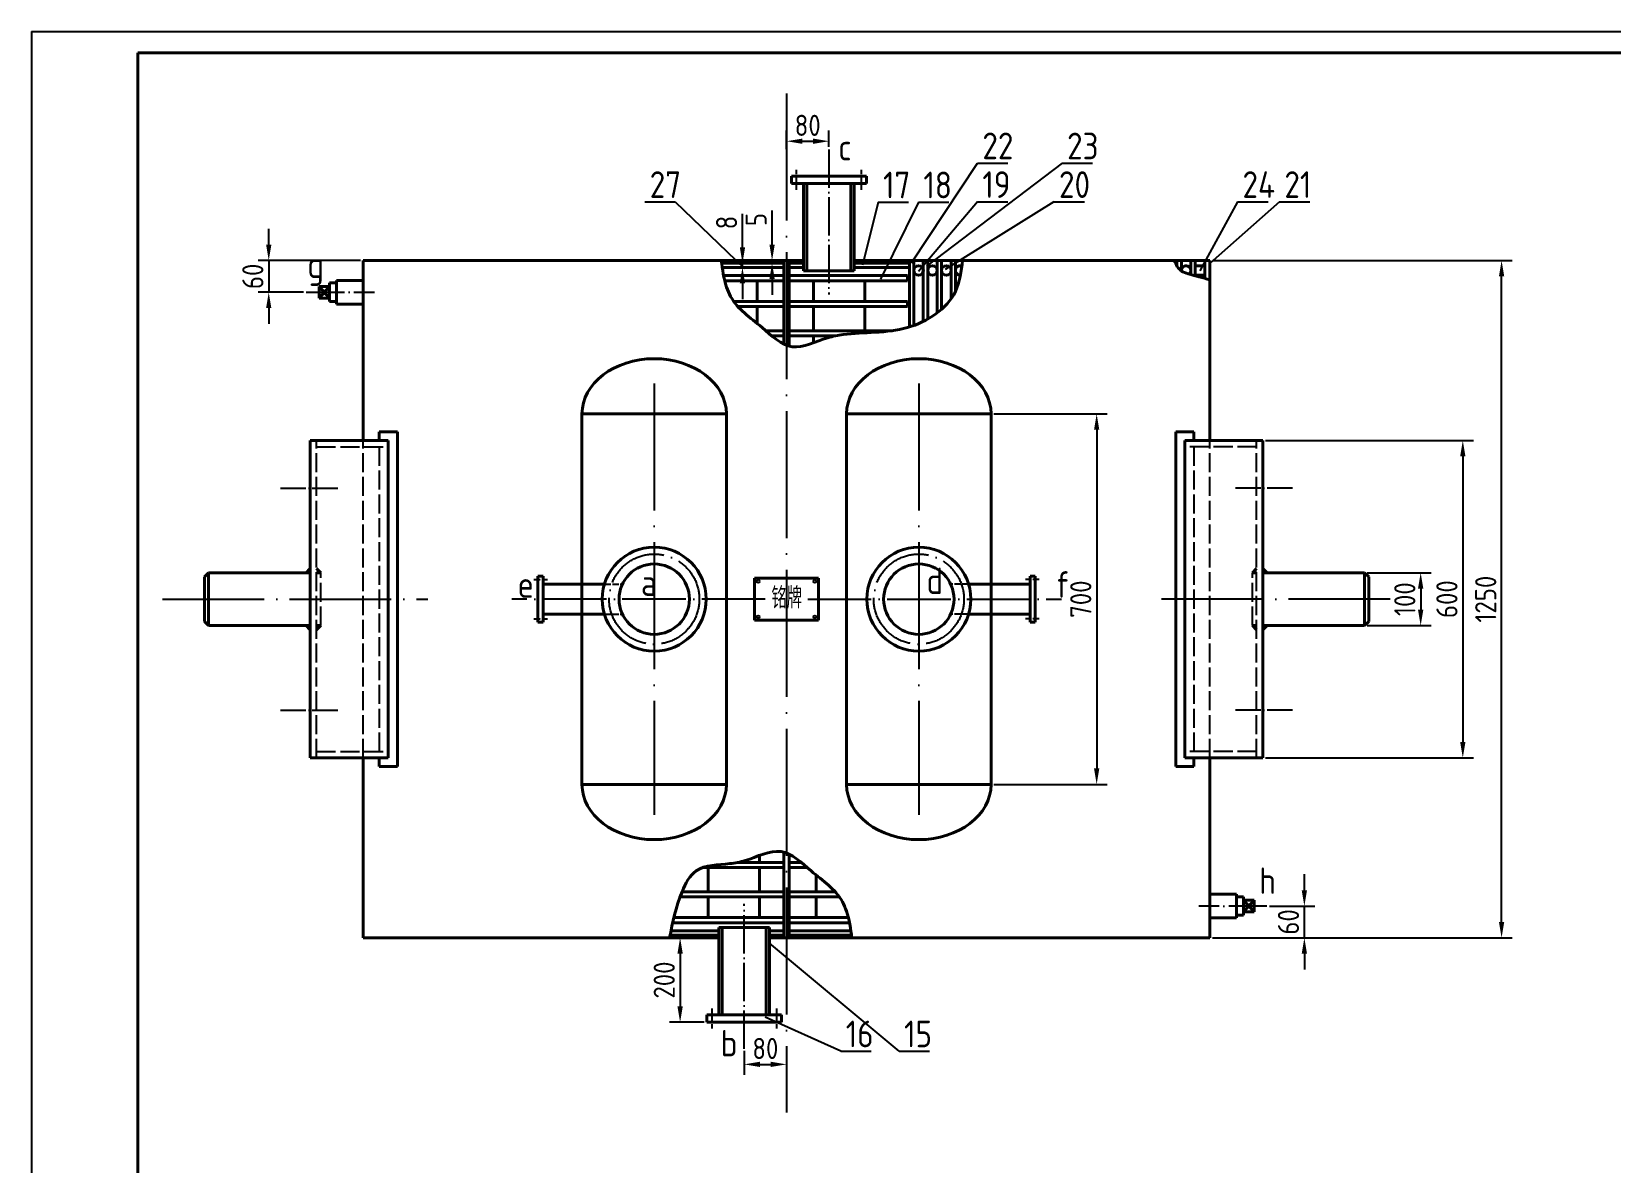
# Model space of a CAD drawing. Header units: millimetres. Extents: x 6220 to 53600, y -8031 to 13822.
# Drawn here: x 16441 to 19425, y -1079 to 1058 of the extents above; entities that cross this region are included whole.
import ezdxf

# ---------------------------------------------------------------- set-up
doc = ezdxf.new("R2010")
doc.units = ezdxf.units.MM
doc.linetypes.add('ACAD_ISO02W100', pattern=[15, 12, -3])
doc.linetypes.add('ACAD_ISO04W100', pattern=[30, 24, -3, 0, -3])
for name, color, linetype in [('2', 3, 'Continuous'), ('填充线', 2, 'Continuous'), ('标注线', 1, 'Continuous'), ('虚线', 3, 'ACAD_ISO02W100'), ('轴线', 5, 'ACAD_ISO04W100')]:
    doc.layers.add(name, color=color, linetype=linetype)
doc.layers.add('粗线', color=7, linetype='Continuous', lineweight=40)
doc.layers.add('轮廓线', color=7, linetype='Continuous', lineweight=40)
doc.styles.add('GB', font='gbenor.shx', dxfattribs={"bigfont": 'gbcbig.shx'})
doc.dimstyles.new('ISO-25', dxfattribs={"dimtxt": 40, "dimasz": 30, "dimexe": 20, "dimexo": 5, "dimgap": 10, "dimtad": 1, "dimtxsty": 'GB', "dimcen": 2.5, "dimadec": 0, "dimazin": 0, "dimtfac": 1, "dimtmove": 0, "dimatfit": 0, "dimfxl": 0, "dimarcsym": 0})

# ---------------------------------------------------------------- blocks, each defined once
blk = doc.blocks.new('*D17')
at = {"layer": 'Defpoints', "color": 0}
for p in [(17948, 851), (17868, 831), (17948, 835.2)]:
    blk.add_point(p, dxfattribs=at)
at = {"layer": '标注线', "color": 0, "lineweight": -2}
for p, q in [((17868, 836), (17868, 871)), ((17948, 840.2), (17948, 871)), ((17898, 851), (17918, 851))]:
    blk.add_line(p, q, dxfattribs=at)
at = {"layer": '标注线', "color": 0}
for points in [[(17898, 856), (17898, 846), (17868, 851)], [(17918, 856), (17918, 846), (17948, 851)]]:
    blk.add_solid(points, dxfattribs=at)
at = {"layer": '标注线', "color": 0, "insert": (17908, 881), "char_height": 40, "attachment_point": 5, "style": 'GB'}
blk.add_mtext('80', dxfattribs=at)
blk = doc.blocks.new('*D18')
at = {"layer": 'Defpoints', "color": 0}
for p in [(18960.1, 35.6), (18960.1, -64.4), (19066.2, -64.4)]:
    blk.add_point(p, dxfattribs=at)
at = {"layer": '标注线', "color": 0, "lineweight": -2}
for p, q in [((18965.1, 35.6), (19086.2, 35.6)), ((19066.2, 5.6), (19066.2, -34.4)), ((18965.1, -64.4), (19086.2, -64.4))]:
    blk.add_line(p, q, dxfattribs=at)
at = {"layer": '标注线', "color": 0}
for points in [[(19061.2, 5.6), (19071.2, 5.6), (19066.2, 35.6)], [(19061.2, -34.4), (19071.2, -34.4), (19066.2, -64.4)]]:
    blk.add_solid(points, dxfattribs=at)
at = {"layer": '标注线', "color": 0, "insert": (19036.2, -14.4), "char_height": 40, "attachment_point": 5, "rotation": 90, "style": 'GB'}
blk.add_mtext('100', dxfattribs=at)
blk = doc.blocks.new('*D19')
at = {"layer": 'Defpoints', "color": 0}
for p in [(18768, 285.6), (18768, -314.4), (19145.8, -314.4)]:
    blk.add_point(p, dxfattribs=at)
at = {"layer": '标注线', "color": 0, "lineweight": -2}
for p, q in [((18773, 285.6), (19165.8, 285.6)), ((19145.8, 255.6), (19145.8, -284.4)), ((18773, -314.4), (19165.8, -314.4))]:
    blk.add_line(p, q, dxfattribs=at)
at = {"layer": '标注线', "color": 0}
for points in [[(19140.8, 255.6), (19150.8, 255.6), (19145.8, 285.6)], [(19140.8, -284.4), (19150.8, -284.4), (19145.8, -314.4)]]:
    blk.add_solid(points, dxfattribs=at)
at = {"layer": '标注线', "color": 0, "insert": (19115.8, -14.4), "char_height": 40, "attachment_point": 5, "rotation": 90, "style": 'GB'}
blk.add_mtext('600', dxfattribs=at)
blk = doc.blocks.new('*D20')
at = {"layer": 'Defpoints', "color": 0}
for p in [(18667.6, 625.6), (19219.1, 625.6), (18667.6, -654.4)]:
    blk.add_point(p, dxfattribs=at)
at = {"layer": '标注线', "color": 0, "lineweight": -2}
for p, q in [((18672.6, 625.6), (19239.1, 625.6)), ((19219.1, -624.4), (19219.1, 595.6)), ((18672.6, -654.4), (19239.1, -654.4))]:
    blk.add_line(p, q, dxfattribs=at)
at = {"layer": '标注线', "color": 0}
for points in [[(19214.1, 595.6), (19224.1, 595.6), (19219.1, 625.6)], [(19214.1, -624.4), (19224.1, -624.4), (19219.1, -654.4)]]:
    blk.add_solid(points, dxfattribs=at)
at = {"layer": '标注线', "color": 0, "insert": (19189.1, -14.4), "char_height": 40, "attachment_point": 5, "rotation": 90, "style": 'GB'}
blk.add_mtext('1250', dxfattribs=at)
blk = doc.blocks.new('*D21')
at = {"layer": 'Defpoints', "color": 0}
for p in [(18775.4, -594.4), (18846.4, -594.4), (18668, -654.4)]:
    blk.add_point(p, dxfattribs=at)
at = {"layer": '标注线', "color": 0, "lineweight": -2}
for p, q in [((18846.4, -564.4), (18846.4, -534.4)), ((18780.4, -594.4), (18866.4, -594.4)), ((18846.4, -654.4), (18846.4, -594.4)), ((18673, -654.4), (18866.4, -654.4)), ((18846.4, -684.4), (18846.4, -714.4))]:
    blk.add_line(p, q, dxfattribs=at)
at = {"layer": '标注线', "color": 0}
for points in [[(18841.4, -564.4), (18851.4, -564.4), (18846.4, -594.4)], [(18841.4, -684.4), (18851.4, -684.4), (18846.4, -654.4)]]:
    blk.add_solid(points, dxfattribs=at)
at = {"layer": '标注线', "color": 0, "insert": (18816.4, -624.4), "char_height": 40, "attachment_point": 5, "rotation": 90, "style": 'GB'}
blk.add_mtext('60', dxfattribs=at)
blk = doc.blocks.new('*D22')
at = {"layer": 'Defpoints', "color": 0}
for p in [(17667.9, -654.4), (17666.9, -813.9), (17717.2, -813.9)]:
    blk.add_point(p, dxfattribs=at)
at = {"layer": '标注线', "color": 0, "lineweight": -2}
for p, q in [((17662.9, -654.4), (17646.9, -654.4)), ((17666.9, -684.4), (17666.9, -783.9)), ((17712.2, -813.9), (17646.9, -813.9))]:
    blk.add_line(p, q, dxfattribs=at)
at = {"layer": '标注线', "color": 0}
for points in [[(17661.9, -684.4), (17671.9, -684.4), (17666.9, -654.4)], [(17661.9, -783.9), (17671.9, -783.9), (17666.9, -813.9)]]:
    blk.add_solid(points, dxfattribs=at)
at = {"layer": '标注线', "color": 0, "insert": (17636.9, -734.2), "char_height": 40, "attachment_point": 5, "rotation": 90, "style": 'GB'}
blk.add_mtext('200', dxfattribs=at)
blk = doc.blocks.new('*D23')
at = {"layer": 'Defpoints', "color": 0}
for p in [(18254.5, 335.6), (18254.5, -364.4), (18454, -364.4)]:
    blk.add_point(p, dxfattribs=at)
at = {"layer": '标注线', "color": 0, "lineweight": -2}
for p, q in [((18259.5, 335.6), (18474, 335.6)), ((18454, 305.6), (18454, -334.4)), ((18259.5, -364.4), (18474, -364.4))]:
    blk.add_line(p, q, dxfattribs=at)
at = {"layer": '标注线', "color": 0}
for points in [[(18449, 305.6), (18459, 305.6), (18454, 335.6)], [(18449, -334.4), (18459, -334.4), (18454, -364.4)]]:
    blk.add_solid(points, dxfattribs=at)
at = {"layer": '标注线', "color": 0, "insert": (18424, -14.4), "char_height": 40, "attachment_point": 5, "rotation": 90, "style": 'GB'}
blk.add_mtext('700', dxfattribs=at)
blk = doc.blocks.new('*D24')
at = {"layer": 'Defpoints', "color": 0}
for p in [(17788, -863), (17868, -863), (17868, -893.6)]:
    blk.add_point(p, dxfattribs=at)
at = {"layer": '标注线', "color": 0, "lineweight": -2}
for p, q in [((17788, -868), (17788, -913.6)), ((17818, -893.6), (17838, -893.6)), ((17868, -868), (17868, -913.6))]:
    blk.add_line(p, q, dxfattribs=at)
at = {"layer": '标注线', "color": 0}
for points in [[(17818, -888.6), (17818, -898.6), (17788, -893.6)], [(17838, -888.6), (17838, -898.6), (17868, -893.6)]]:
    blk.add_solid(points, dxfattribs=at)
at = {"layer": '标注线', "color": 0, "insert": (17828, -863.6), "char_height": 40, "attachment_point": 5, "style": 'GB'}
blk.add_mtext('80', dxfattribs=at)
blk = doc.blocks.new('*D69')
at = {"layer": 'Defpoints', "color": 0}
for p in [(17800.9, 625.6), (17800.9, 620.6), (17840.7, 625.6)]:
    blk.add_point(p, dxfattribs=at)
at = {"layer": '标注线', "color": 0, "lineweight": -2}
for p, q in [((17840.7, 655.6), (17840.7, 720.3)), ((17805.9, 625.6), (17860.7, 625.6)), ((17805.9, 620.6), (17860.7, 620.6)), ((17840.7, 620.6), (17840.7, 625.6)), ((17840.7, 590.6), (17840.7, 560.6))]:
    blk.add_line(p, q, dxfattribs=at)
at = {"layer": '标注线', "color": 0}
for points in [[(17835.7, 655.6), (17845.7, 655.6), (17840.7, 625.6)], [(17835.7, 590.6), (17845.7, 590.6), (17840.7, 620.6)]]:
    blk.add_solid(points, dxfattribs=at)
at = {"layer": '标注线', "color": 0, "insert": (17810.7, 703), "char_height": 40, "attachment_point": 5, "rotation": 90, "style": 'GB'}
blk.add_mtext('5', dxfattribs=at)
blk = doc.blocks.new('*D70')
at = {"layer": 'Defpoints', "color": 0}
for p in [(17738.7, 620.6), (17746.5, 612.6), (17784.7, 612.6)]:
    blk.add_point(p, dxfattribs=at)
at = {"layer": '标注线', "color": 0, "lineweight": -2}
for p, q in [((17784.7, 650.6), (17784.7, 713.9)), ((17743.7, 620.6), (17804.7, 620.6)), ((17751.5, 612.6), (17804.7, 612.6)), ((17784.7, 612.6), (17784.7, 620.6)), ((17784.7, 582.6), (17784.7, 552.6))]:
    blk.add_line(p, q, dxfattribs=at)
at = {"layer": '标注线', "color": 0}
for points in [[(17779.7, 650.6), (17789.7, 650.6), (17784.7, 620.6)], [(17779.7, 582.6), (17789.7, 582.6), (17784.7, 612.6)]]:
    blk.add_solid(points, dxfattribs=at)
at = {"layer": '标注线', "color": 0, "insert": (17754.7, 697.3), "char_height": 40, "attachment_point": 5, "rotation": 90, "style": 'GB'}
blk.add_mtext('8', dxfattribs=at)
blk = doc.blocks.new('*D104')
at = {"layer": 'Defpoints', "color": 0}
for p in [(17068, 625.6), (16889.6, 565.6), (16960.6, 565.6)]:
    blk.add_point(p, dxfattribs=at)
at = {"layer": '标注线', "color": 0, "lineweight": -2}
for p, q in [((16889.6, 655.6), (16889.6, 685.6)), ((17063, 625.6), (16869.6, 625.6)), ((16889.6, 625.6), (16889.6, 565.6)), ((16955.6, 565.6), (16869.6, 565.6)), ((16889.6, 535.6), (16889.6, 505.6))]:
    blk.add_line(p, q, dxfattribs=at)
at = {"layer": '标注线', "color": 0}
for points in [[(16884.6, 655.6), (16894.6, 655.6), (16889.6, 625.6)], [(16884.6, 535.6), (16894.6, 535.6), (16889.6, 565.6)]]:
    blk.add_solid(points, dxfattribs=at)
at = {"layer": '标注线', "color": 0, "insert": (16859.6, 595.6), "char_height": 40, "attachment_point": 5, "rotation": 90, "style": 'GB'}
blk.add_mtext('60', dxfattribs=at)

msp = doc.modelspace()

# ---------------------------------------------------------------- hatches: boundary and pattern name
at = {"layer": '粗线'}
for points in [[(16967.981, 43.471), (16960.126, 35.595), (16967.981, 35.595)], [(16979.981, 43.471), (16987.835, 35.595), (16979.981, 35.595)], [(18755.981, 43.471), (18748.126, 35.595), (18755.981, 35.595)], [(18767.981, 43.471), (18775.835, 35.595), (18767.981, 35.595)], [(16967.981, -72.281), (16960.126, -64.405), (16967.981, -64.405)], [(16979.981, -72.281), (16987.835, -64.405), (16979.981, -64.405)], [(18755.981, -72.281), (18748.126, -64.405), (18755.981, -64.405)], [(18767.981, -72.281), (18775.835, -64.405), (18767.981, -64.405)]]:
    msp.add_hatch(color=256, dxfattribs=at).paths.add_polyline_path(points)

# ---------------------------------------------------------------- linework, layer by layer
at = {"layer": '2'}
for q in [(16441.496, -3693.775), (23161.496, 1058.225)]:
    msp.add_line((16441.496, 1058.225), q, dxfattribs=at)
at = {"layer": '填充线'}
msp.add_line((17862.981, -654.405), (17872.981, -654.405), dxfattribs=at)
at = {"layer": '标注线'}
for p, q in [((18104.305, 620.922), (18228.992, 809.651)), ((18388.625, 809.402), (18132.186, 614.68)), ((18228.584, 809.646), (18286.285, 809.646)), ((18388.625, 809.402), (18446.326, 809.402)), ((17600.008, 736.467), (17657.709, 736.467)), ((17657.709, 736.467), (17788.47, 610.595)), ((18040.91, 735.771), (18011.594, 616.474)), ((18040.91, 735.771), (18098.611, 735.771)), ((18117.221, 735.771), (18045.348, 590.525)), ((18228.584, 736.467), (18117.142, 605.039)), ((18117.221, 735.771), (18174.922, 735.771)), ((18373.353, 736.467), (18167.805, 608.794)), ((18228.584, 736.467), (18286.285, 736.467)), ((18373.353, 736.467), (18431.054, 736.467)), ((18720.047, 736.467), (18649.154, 606.336)), ((18799.243, 736.467), (18668.331, 620.646)), ((18720.047, 736.467), (18777.747, 736.467)), ((18799.243, 736.467), (18856.944, 736.467)), ((18080.686, -868.689), (17835.861, -664.748)), ((17970.448, -868.689), (17827.611, -804.405)), ((17970.448, -868.689), (18028.149, -868.689)), ((18080.686, -868.689), (18138.387, -868.689))]:
    msp.add_line(p, q, dxfattribs=at)
for centre in [(17814.293, 19.086), (17921.668, 19.086), (17814.293, -47.832), (17921.668, -47.832)]:
    msp.add_circle(centre, 2.735, dxfattribs=at)
at = {"layer": '粗线'}
for p, q in [((17877.193, 785.092), (18018.768, 785.092)), ((17877.193, 770.997), (17877.193, 785.092)), ((18018.768, 770.997), (18018.768, 785.092)), ((17877.193, 770.997), (18018.768, 770.997)), ((17900.101, 606.159), (17900.101, 770.997)), ((17906.351, 606.159), (17906.351, 770.997)), ((17989.611, 606.159), (17989.611, 770.997)), ((17995.861, 606.159), (17995.861, 770.997)), ((17067.981, 625.595), (17067.981, 285.595)), ((17900.101, 625.595), (17067.981, 625.595)), ((17900.101, 625.595), (17067.981, 625.595)), ((17745.31, 620.595), (17862.981, 620.595)), ((17746.459, 612.595), (17862.981, 612.595)), ((17862.981, 597.061), (17749.108, 597.061)), ((17862.981, 625.595), (17862.981, 467.635)), ((17872.981, 625.595), (17872.981, 463.767)), ((17872.981, 620.595), (17900.101, 620.595)), ((17872.981, 612.595), (17900.101, 612.595)), ((18096.529, 597.061), (17872.981, 597.061)), ((17900.101, 606.159), (17995.861, 606.159)), ((18667.981, 625.595), (17995.861, 625.595)), ((18667.981, 625.595), (17995.861, 625.595)), ((17995.861, 620.595), (18100.256, 620.595)), ((17995.861, 612.595), (18100.256, 612.595)), ((18096.529, 597.061), (18096.529, 587.061)), ((18100.256, 625.595), (18100.256, 499.573)), ((18108.595, 625.595), (18108.595, 502.872)), ((18126.448, 625.595), (18126.448, 510.463)), ((18134.787, 625.595), (18134.787, 514.836)), ((18152.64, 625.595), (18152.64, 526.44)), ((18160.98, 625.595), (18160.98, 533.236)), ((18178.833, 625.595), (18178.833, 552.873)), ((18187.172, 625.595), (18187.172, 567.015)), ((18605.728, 625.595), (18605.728, 615.319)), ((18614.067, 625.595), (18614.067, 605.714)), ((18631.958, 625.595), (18631.958, 598.876)), ((18640.297, 625.595), (18640.297, 596.366)), ((18640.297, 615.798), (18658.223, 615.798)), ((18640.297, 597.857), (18658.223, 597.857)), ((18658.223, 625.595), (18658.223, 591.784)), ((18667.981, 625.595), (18667.981, 285.595)), ((16984.664, 576.595), (16984.664, 554.595)), ((17004.664, 576.595), (16984.664, 576.595)), ((16984.664, 554.595), (17004.664, 576.595)), ((16984.664, 576.595), (17004.664, 554.595)), ((17004.664, 583.095), (17017.664, 583.095)), ((17004.664, 583.095), (17004.664, 548.095)), ((17004.664, 582.095), (17004.664, 549.095)), ((17067.981, 588.095), (17017.664, 588.095)), ((17017.664, 588.095), (17017.664, 543.095)), ((17017.664, 583.095), (17017.664, 548.095)), ((17017.664, 583.095), (17017.664, 548.095)), ((17862.981, 587.061), (17751.33, 587.061)), ((17812.291, 587.061), (17812.291, 548.403)), ((18096.529, 587.061), (17872.981, 587.061)), ((17919.199, 587.061), (17919.199, 548.403)), ((18016.191, 587.061), (18016.191, 548.403)), ((17004.664, 554.595), (16984.664, 554.595)), ((17004.664, 548.095), (17017.664, 548.095)), ((17067.981, 543.095), (17017.664, 543.095)), ((17862.981, 548.403), (17768.062, 548.403)), ((17862.981, 538.403), (17776.172, 538.403)), ((17812.291, 538.403), (17812.291, 506.71)), ((18096.529, 548.403), (17872.981, 548.403)), ((18096.529, 538.403), (17872.981, 538.403)), ((17919.199, 538.403), (17919.199, 492.977)), ((18016.191, 538.403), (18016.191, 490.274)), ((18096.529, 548.403), (18096.529, 538.403)), ((17862.981, 492.977), (17828.728, 492.977)), ((17862.981, 482.977), (17840.487, 482.977)), ((18068.198, 492.977), (17872.981, 492.977)), ((17959.764, 482.977), (17872.981, 482.977)), ((17919.199, 482.977), (17919.199, 470.124)), ((17481.481, 335.595), (17754.481, 335.595)), ((17481.481, 335.595), (17481.481, -364.405)), ((17754.481, 335.595), (17754.481, -364.405)), ((18254.481, 335.595), (17981.481, 335.595)), ((17981.481, 335.595), (17981.481, -364.405)), ((18254.481, 335.595), (18254.481, -364.405)), ((17098.477, 285.595), (17098.477, 302.036)), ((17098.477, 302.036), (17132.692, 302.036)), ((17132.692, 302.036), (17132.692, -330.847)), ((18603.269, 302.036), (18603.269, -330.847)), ((18637.484, 302.036), (18603.269, 302.036)), ((18637.484, 285.595), (18637.484, 302.036)), ((16967.981, -314.405), (16967.981, 285.595)), ((17115.584, 285.595), (16967.981, 285.595)), ((17115.584, 285.595), (17115.584, -314.405)), ((18620.377, 285.595), (18767.981, 285.595)), ((18620.377, 285.595), (18620.377, -314.405)), ((18767.981, -314.405), (18767.981, 285.595)), ((16775.83, 35.496), (16767.981, 27.647)), ((16775.83, 35.595), (16967.981, 35.595)), ((16775.83, 35.595), (16967.981, 35.595)), ((16775.83, 35.595), (16967.981, 35.595)), ((16775.83, -64.405), (16775.83, 35.595)), ((16960.126, 35.595), (16967.981, 43.471)), ((16987.835, 35.595), (16979.981, 43.471)), ((16979.981, 35.595), (16987.835, 35.595)), ((16979.981, 35.595), (16987.835, 35.595)), ((16979.981, 35.595), (16987.835, 35.595)), ((18748.126, 35.595), (18755.981, 43.471)), ((18755.981, 35.595), (18748.126, 35.595)), ((18755.981, 35.595), (18748.126, 35.595)), ((18755.981, 35.595), (18748.126, 35.595)), ((18775.835, 35.595), (18767.981, 43.471)), ((18960.131, 35.595), (18767.981, 35.595)), ((18960.131, 35.595), (18767.981, 35.595)), ((18960.131, 35.595), (18767.981, 35.595)), ((18960.131, -64.405), (18960.131, 35.595)), ((18960.131, 35.496), (18967.981, 27.647)), ((16767.981, -56.655), (16767.981, 27.647)), ((17398.109, 28.886), (17398.109, -57.696)), ((17398.109, 28.886), (17407.897, 28.886)), ((17407.897, 28.886), (17407.897, -57.696)), ((17523.886, 14.095), (17407.897, 14.095)), ((17807.711, 25.154), (17928.25, 25.154)), ((17807.711, 25.154), (17807.711, -53.9)), ((17928.25, 25.154), (17928.25, -53.9)), ((18212.076, 14.095), (18328.064, 14.095)), ((18328.064, 28.886), (18328.064, -57.696)), ((18337.852, 28.886), (18328.064, 28.886)), ((18337.852, 28.886), (18337.852, -57.696)), ((18967.981, -56.655), (18967.981, 27.647)), ((16775.83, -64.504), (16767.981, -56.655)), ((17398.109, -57.696), (17407.897, -57.696)), ((17523.886, -42.905), (17407.897, -42.905)), ((17807.711, -53.9), (17928.25, -53.9)), ((18212.076, -42.905), (18328.064, -42.905)), ((18337.852, -57.696), (18328.064, -57.696)), ((18960.131, -64.504), (18967.981, -56.655)), ((16775.83, -64.405), (16967.981, -64.405)), ((16899.092, -64.405), (16967.981, -64.405)), ((16899.092, -64.405), (16967.981, -64.405)), ((16960.126, -64.405), (16967.981, -72.281)), ((16979.981, -64.405), (16987.835, -64.405)), ((16979.981, -64.405), (16987.835, -64.405)), ((16979.981, -64.405), (16987.835, -64.405)), ((16987.835, -64.405), (16979.981, -72.281)), ((18755.981, -64.405), (18748.126, -64.405)), ((18748.126, -64.405), (18755.981, -72.281)), ((18755.981, -64.405), (18748.126, -64.405)), ((18755.981, -64.405), (18748.126, -64.405)), ((18836.869, -64.405), (18767.981, -64.405)), ((18836.869, -64.405), (18767.981, -64.405)), ((18960.131, -64.405), (18767.981, -64.405)), ((18775.835, -64.405), (18767.981, -72.281)), ((17115.584, -314.405), (16967.981, -314.405)), ((17067.981, -314.405), (17067.981, -654.405)), ((17098.477, -314.405), (17098.477, -330.847)), ((18620.377, -314.405), (18767.981, -314.405)), ((18637.484, -314.405), (18637.484, -330.847)), ((18667.981, -314.405), (18667.981, -654.405)), ((17098.477, -330.847), (17132.692, -330.847)), ((18637.484, -330.847), (18603.269, -330.847)), ((17481.481, -364.405), (17754.481, -364.405)), ((18254.481, -364.405), (17981.481, -364.405)), ((17816.762, -511.788), (17816.762, -498.935)), ((17862.981, -654.405), (17862.981, -492.578)), ((17872.981, -654.405), (17872.981, -496.446)), ((17709.074, -521.788), (17862.981, -521.788)), ((17719.771, -567.214), (17719.771, -519.084)), ((17776.197, -511.788), (17862.981, -511.788)), ((17816.762, -567.214), (17816.762, -521.788)), ((17872.981, -511.788), (17895.474, -511.788)), ((17872.981, -521.788), (17907.233, -521.788)), ((17923.671, -567.214), (17923.671, -535.521)), ((17666.823, -577.214), (17862.981, -577.214)), ((17670.701, -567.214), (17862.981, -567.214)), ((17719.771, -615.872), (17719.771, -577.214)), ((17816.762, -615.872), (17816.762, -577.214)), ((17872.981, -567.214), (17959.789, -567.214)), ((17872.981, -577.214), (17967.899, -577.214)), ((17923.671, -615.872), (17923.671, -577.214)), ((18667.981, -571.905), (18718.297, -571.905)), ((18718.297, -616.905), (18718.297, -571.905)), ((18718.297, -611.905), (18718.297, -576.905)), ((18731.297, -576.905), (18718.297, -576.905)), ((18718.297, -611.905), (18718.297, -576.905)), ((18731.297, -611.905), (18731.297, -576.905)), ((18731.297, -610.905), (18731.297, -577.905)), ((18731.297, -583.405), (18751.297, -583.405)), ((18751.297, -583.405), (18731.297, -605.405)), ((18751.297, -605.405), (18731.297, -583.405)), ((18751.297, -605.405), (18751.297, -583.405)), ((17652.903, -625.872), (17862.981, -625.872)), ((17655.259, -615.872), (17862.981, -615.872)), ((17872.981, -615.872), (17984.631, -615.872)), ((17872.981, -625.872), (17986.853, -625.872)), ((18667.981, -616.905), (18718.297, -616.905)), ((18731.297, -611.905), (18718.297, -611.905)), ((18731.297, -605.405), (18751.297, -605.405)), ((17740.101, -654.405), (17067.981, -654.405)), ((17740.101, -649.405), (17647.876, -649.405)), ((17740.101, -649.405), (17647.876, -649.405)), ((17740.101, -641.405), (17649.532, -641.405)), ((17740.101, -641.405), (17649.532, -641.405)), ((17667.939, -654.405), (17677.861, -654.405)), ((17740.101, -634.97), (17740.101, -799.807)), ((17835.861, -634.97), (17740.101, -634.97)), ((17746.351, -634.97), (17746.351, -799.807)), ((17829.611, -634.97), (17829.611, -799.807)), ((17835.861, -634.97), (17835.861, -799.807)), ((17862.981, -641.405), (17835.861, -641.405)), ((17862.981, -649.405), (17835.861, -649.405)), ((18667.981, -654.405), (17835.861, -654.405)), ((17835.861, -654.405), (17910.651, -654.405)), ((17989.502, -641.405), (17872.981, -641.405)), ((17990.651, -649.405), (17872.981, -649.405)), ((17858.768, -799.807), (17717.193, -799.807)), ((17717.193, -799.807), (17717.193, -813.903)), ((17858.768, -799.807), (17858.768, -813.903)), ((17858.768, -813.903), (17717.193, -813.903))]:
    msp.add_line(p, q, dxfattribs=at)
for centre, radius in [((18117.558, 606.828), 8.971), ((18143.75, 606.828), 8.971), ((18169.943, 606.828), 8.971), ((17617.981, -14.405), 98.316), ((18117.981, -14.405), 98.316), ((17617.981, -14.405), 66.5), ((18117.981, -14.405), 66.5)]:
    msp.add_circle(centre, radius, dxfattribs=at)
for centre, start, end in [((18196.135, 606.828), 69.939787, 272.730105), ((18623.068, 606.828), 309.002796, 187.492511)]:
    msp.add_arc(centre, 8.971, start, end, dxfattribs=at)
for centre, major_axis in [((17617.981, 335.595), (136.5, 0)), ((18117.981, -364.405), (-136.5, 0))]:
    msp.add_ellipse(centre, major_axis=major_axis, ratio=0.76526757, start_param=0, end_param=3.14159265, dxfattribs=at)
at = {"layer": '粗线', "extrusion": (0, 0, -1)}
for centre, major_axis in [((18117.981, 335.595), (-136.5, 0)), ((17617.981, -364.405), (136.5, 0))]:
    msp.add_ellipse(centre, major_axis=major_axis, ratio=0.76526757, start_param=0, end_param=3.14159265, dxfattribs=at)
at = {"layer": '粗线'}
for points in [[(17744.62, 625.595), (17754.779, 575.17), (17762.398, 557.402), (17821.657, 499.023), (17878.377, 462.642), (17946.102, 479.563), (17974.885, 485.486), (18096.79, 499.023), (18187.172, 567.015), (18200.48, 625.595)], [(18667.981, 589.255), (18626.871, 600.414), (18614.067, 605.714), (18600.606, 625.595)], [(17991.341, -654.405), (17981.182, -603.981), (17973.563, -586.213), (17914.304, -527.834), (17857.584, -491.453), (17789.859, -508.374), (17761.076, -514.297), (17697.209, -527.834), (17670.701, -567.214), (17646.852, -654.405)]]:
    msp.add_spline(points, degree=3, dxfattribs=at)
at = {"layer": '虚线', "ltscale": 3}
for p, q in [((16979.981, -314.405), (16979.981, 285.595)), ((16979.981, 273.595), (17115.584, 273.595)), ((17067.981, -314.405), (17067.981, 285.595)), ((17098.477, 273.595), (17098.477, -302.405)), ((18755.981, 273.595), (18620.377, 273.595)), ((18637.484, 273.595), (18637.484, -302.405)), ((18667.981, -314.405), (18667.981, 285.595)), ((18755.981, -314.405), (18755.981, 285.595)), ((16987.835, -64.405), (16987.835, 35.595)), ((18748.126, -64.405), (18748.126, 35.595)), ((16979.981, -302.405), (17115.584, -302.405)), ((18755.981, -302.405), (18620.377, -302.405))]:
    msp.add_line(p, q, dxfattribs=at)
at = {"layer": '虚线'}
for p, q in [((17523.886, 14.095), (17557.897, 14.095)), ((18212.076, 14.095), (18178.064, 14.095)), ((17523.886, -42.905), (17557.897, -42.905)), ((18212.076, -42.905), (18178.064, -42.905))]:
    msp.add_line(p, q, dxfattribs=at)
at = {"layer": '轮廓线'}
for p in [(23121.496, 1018.225), (16642.388, -3653.775)]:
    msp.add_line(p, (16642.388, 1018.225), dxfattribs=at)
at = {"layer": '轴线', "ltscale": 10}
for p, q in [((17867.981, 941.166), (17867.981, -984.323)), ((17617.981, 393.388), (17617.981, -422.199)), ((18117.981, 393.388), (18117.981, -422.199))]:
    msp.add_line(p, q, dxfattribs=at)
at = {"layer": '轴线', "ltscale": 3}
for p, q in [((17947.981, 835.224), (17947.981, 561.423)), ((16960.563, 565.595), (17089.171, 565.595)), ((17787.981, -864.034), (17787.981, -590.234)), ((18775.398, -594.405), (18646.79, -594.405))]:
    msp.add_line(p, q, dxfattribs=at)
at = {"layer": '轴线'}
for p, q in [((17886.625, 758.941), (17886.625, 797.179)), ((18009.336, 758.941), (18009.336, 797.179)), ((17726.625, -787.751), (17726.625, -825.99)), ((17849.336, -787.751), (17849.336, -825.99))]:
    msp.add_line(p, q, dxfattribs=at)
at = {"layer": '轴线', "ltscale": 2}
for p, q in [((16911.863, 195.595), (17024.098, 195.595)), ((16911.863, 195.595), (17024.098, 195.595)), ((18824.098, 195.595), (18711.863, 195.595)), ((18824.098, 195.595), (18711.863, 195.595)), ((16911.863, -224.405), (17024.098, -224.405)), ((16911.863, -224.405), (17024.098, -224.405)), ((18824.098, -224.405), (18711.863, -224.405)), ((18824.098, -224.405), (18711.863, -224.405))]:
    msp.add_line(p, q, dxfattribs=at)
at = {"layer": '轴线', "ltscale": 0.5}
for p, q in [((17390.443, 22.818), (17416.155, 22.818)), ((18345.518, 22.818), (18319.806, 22.818)), ((17390.443, -51.629), (17416.155, -51.629)), ((18345.518, -51.629), (18319.806, -51.629))]:
    msp.add_line(p, q, dxfattribs=at)
at = {"layer": '轴线', "ltscale": 8}
for p, q in [((16688.805, -14.405), (17189.96, -14.405)), ((16688.805, -14.405), (17189.96, -14.405)), ((16688.805, -14.405), (17189.96, -14.405)), ((19008.71, -14.405), (18553.659, -14.405)), ((19008.71, -14.405), (18553.659, -14.405)), ((19008.71, -14.405), (18553.659, -14.405))]:
    msp.add_line(p, q, dxfattribs=at)
at = {"layer": '轴线', "ltscale": 5}
for p, q in [((17827.801, -14.405), (17348.696, -14.405)), ((17908.16, -14.405), (18387.265, -14.405))]:
    msp.add_line(p, q, dxfattribs=at)
for centre in [(17617.981, -14.405), (18117.981, -14.405)]:
    msp.add_circle(centre, 85.216, dxfattribs=at)

# ---------------------------------------------------------------- texts
at = {"layer": '标注线', "attachment_point": 1, "style": 'GB'}
for s, insert, char_height, width in [('22', (18238.031, 867.411), 50.4, 156.88), ('23', (18398.072, 867.167), 50.4, 156.88), ('c', (17965.749, 864.698), 50, 21.78889), ('27', (17609.455, 794.231), 50.4, 156.88), ('17', (18050.356, 793.535), 50.4, 156.88), ('18', (18126.668, 793.535), 50.4, 156.88), ('19', (18238.031, 794.231), 50.4, 156.88), ('20', (18382.8, 794.231), 50.4, 156.88), ('24', (18729.493, 794.231), 50.4, 156.88), ('21', (18808.69, 794.231), 50.4, 156.88), ('g', (16962.575, 642.665), 50, 21.78889), ('d', (18132.477, 45.114), 50, 21.78889), ('f', (18376.25, 38.263), 50, 21.78889), ('e', (17359.711, 38.263), 50, 21.78889), ('a', (17592.902, 41.843), 50, 21.78889), ('铭牌', (17839.565, 7.978), 40, 114.2891), ('h', (18761.133, -521.538), 50, 21.78889), ('b', (17743.669, -828.556), 50, 21.78889), ('16', (17979.895, -810.924), 50.4, 156.88), ('15', (18090.133, -810.924), 50.4, 156.88)]:
    msp.add_mtext(s, dxfattribs=dict(at, insert=insert, char_height=char_height, width=width))

# ---------------------------------------------------------------- dimensions: what is measured, and where the dimension line sits
at = {"layer": '标注线'}
for base, p1, p2, picture, middle in [((17947.981, 850.952), (17867.981, 830.952), (17947.981, 835.224), '*D17', (17907.981, 850.952)), ((17867.981, -893.646), (17787.981, -863.011), (17867.981, -863.011), '*D24', (17827.981, -893.646))]:
    dim = msp.add_linear_dim(base=base, p1=p1, p2=p2, dimstyle='ISO-25', dxfattribs=at)
    dim.commit()
    dim.dimension.update_dxf_attribs({"geometry": picture, "text_midpoint": middle, "dimtype": 160})
for base, p1, p2, picture, middle in [((17840.714, 625.595), (17800.858, 620.595), (17800.858, 625.595), '*D69', (17810.714, 702.952)), ((18453.988, -364.405), (18254.481, 335.595), (18254.481, -364.405), '*D23', (18423.988, -14.405)), ((19145.83, -314.405), (18767.981, 285.595), (18767.981, -314.405), '*D19', (19115.83, -14.405)), ((19066.211, -64.405), (18960.131, 35.595), (18960.131, -64.405), '*D18', (19036.211, -14.405))]:
    dim = msp.add_linear_dim(base=base, p1=p1, p2=p2, angle=90, dimstyle='ISO-25', dxfattribs=at)
    dim.commit()
    dim.dimension.update_dxf_attribs({"geometry": picture, "text_midpoint": middle})
for base, p1, p2, angle, picture, middle in [((17784.744, 612.595), (17738.735, 620.595), (17746.459, 612.595), 90, '*D70', (17784.744, 697.261)), ((16889.578, 565.595), (17067.981, 625.595), (16960.563, 565.595), 90, '*D104', (16889.578, 595.595)), ((18846.383, -594.405), (18667.981, -654.405), (18775.398, -594.405), 270, '*D21', (18846.383, -624.405))]:
    dim = msp.add_linear_dim(base=base, p1=p1, p2=p2, angle=angle, dimstyle='ISO-25', dxfattribs=at)
    dim.commit()
    dim.dimension.update_dxf_attribs({"geometry": picture, "text_midpoint": middle, "dimtype": 160})
for base, p1, p2, text, picture, middle in [((19219.08, 625.595), (18667.598, -654.405), (18667.598, 625.595), '1250', '*D20', (19189.08, -14.405)), ((17666.852, -813.903), (17667.939, -654.405), (17717.193, -813.903), '200', '*D22', (17636.852, -734.154))]:
    dim = msp.add_linear_dim(base=base, p1=p1, p2=p2, angle=90, text=text, dimstyle='ISO-25', dxfattribs=at)
    dim.commit()
    dim.dimension.update_dxf_attribs({"geometry": picture, "text_midpoint": middle})

doc.saveas('drawing.dxf')
